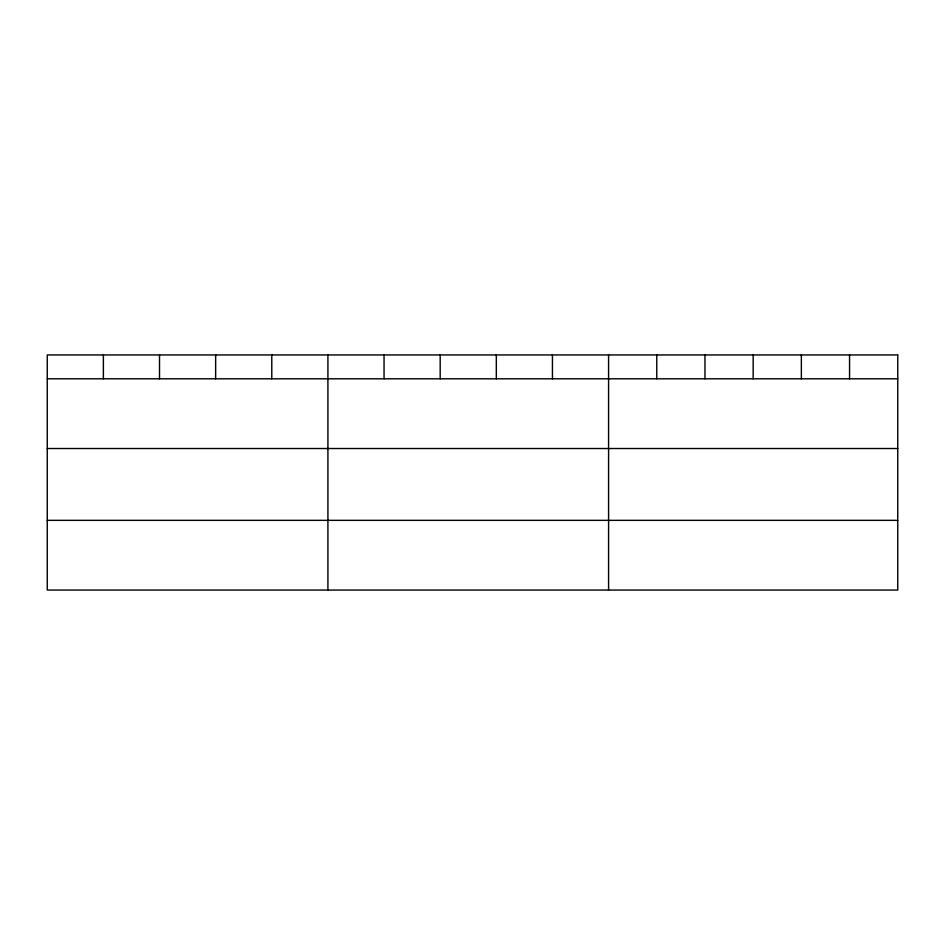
<?xml version="1.0" encoding="UTF-8"?>
<svg xmlns="http://www.w3.org/2000/svg" width="945" height="945" viewBox="0 0 945 945"><rect width="100%" height="100%" fill="white"/><g stroke="black" fill="none" stroke-linecap="round" stroke-linejoin="round"><path stroke-width="1.42" d="M47.25 378.803L897.75 378.803M47.25 448.521L897.75 448.521M47.25 520.341L897.75 520.341M849.555 354.954L849.555 378.803M801.36 354.954L801.36 378.803M753.165 354.954L753.165 378.803M704.97 354.954L704.97 378.803M656.775 354.954L656.775 378.803M608.58 354.954L608.58 590.046M552.447 354.954L552.447 378.803M496.314 354.954L496.314 378.803M440.181 354.954L440.181 378.803M384.048 354.954L384.048 378.803M327.915 354.954L327.915 590.046M271.782 354.954L271.782 378.803M215.649 354.954L215.649 378.803M159.516 354.954L159.516 378.803M103.383 354.954L103.383 378.803M897.75 354.954L47.25 354.954L47.25 590.046L897.75 590.046L897.75 354.954"/></g></svg>
